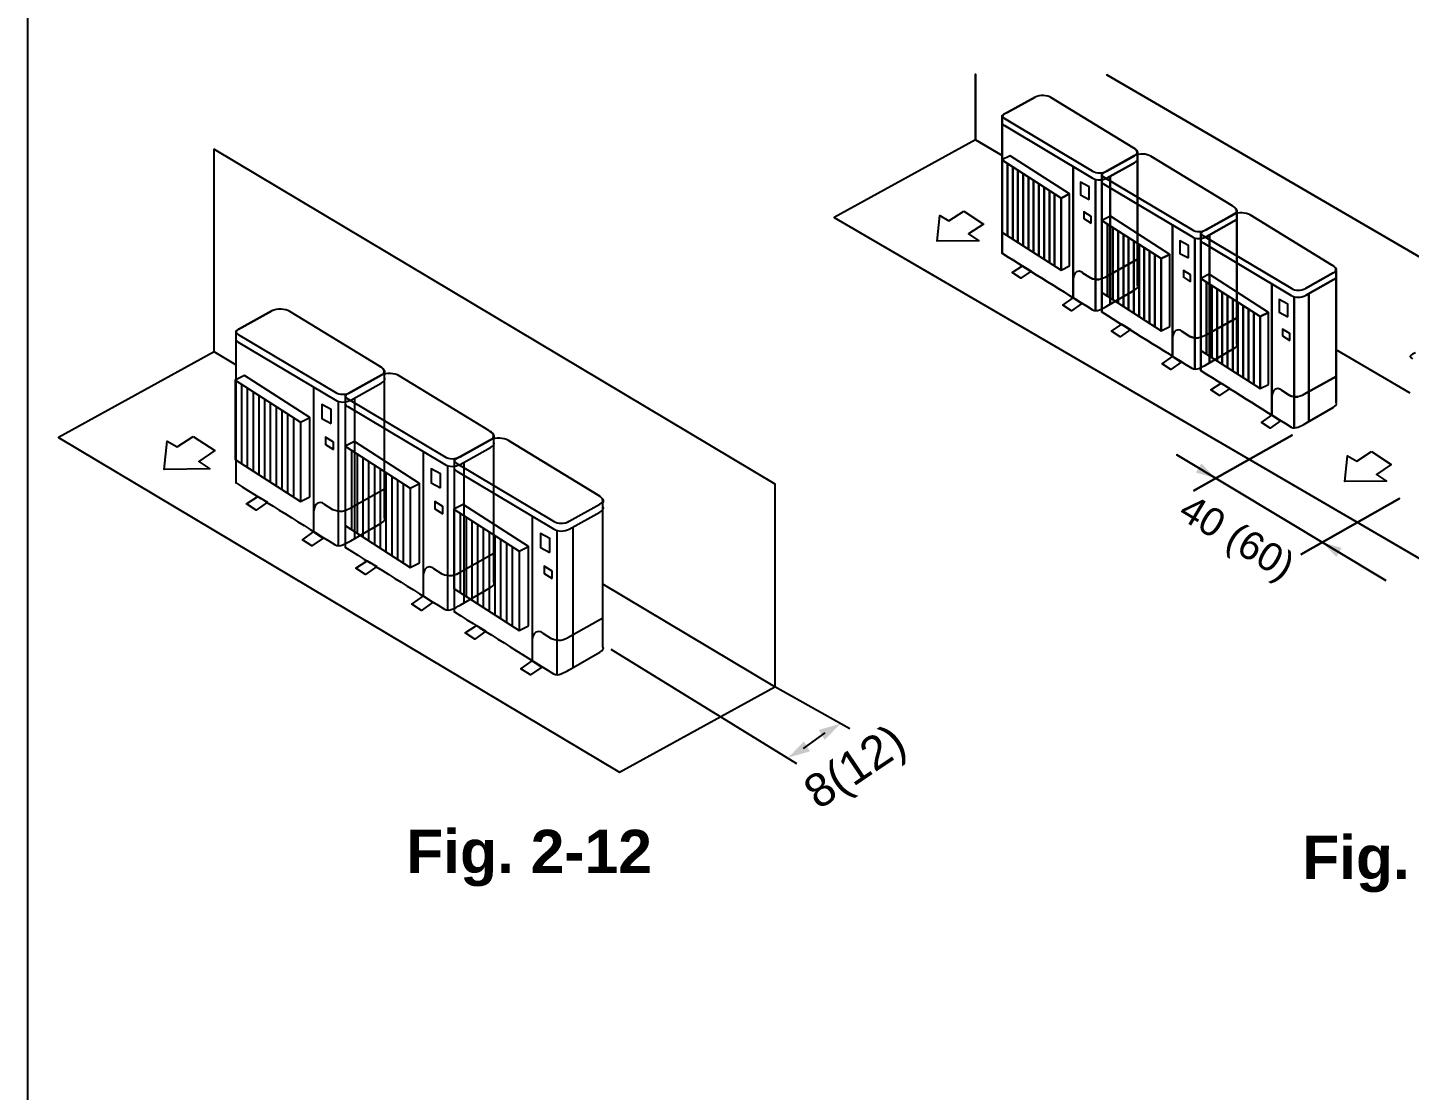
# Model space of a CAD drawing. Header units: inches. Extents: x -22 to 145, y -20 to 61.
# Drawn here: x 54.534 to 57.702, y 20.657 to 23.094 of the extents above; entities that cross this region are included whole.
import ezdxf

# ---------------------------------------------------------------- set-up
doc = ezdxf.new("R2010")
doc.units = ezdxf.units.IN
doc.header["$MEASUREMENT"] = 0
for name, color, linetype in [('GEC_BORDER', 2, 'Continuous'), ('M-DET-MEDIUM', 3, 'Continuous'), ('M-DET-THIN', 9, 'Continuous'), ('M-DET-TXT', 2, 'Continuous'), ('M-DET-WIDE', 255, 'Continuous')]:
    doc.layers.add(name, color=color, linetype=linetype)
doc.layers.add('PDF_Geometry', color=7, linetype='Continuous', true_color=0x231f20)
doc.layers.add('PDF_Solid Fills', color=7, linetype='Continuous', true_color=0xffffff)
doc.styles.add('PDF Arial', font='arial.ttf')
doc.styles.add('PDF Arial Bold', font='arialbd.ttf')

msp = doc.modelspace()

# ---------------------------------------------------------------- hatches: boundary and pattern name
at = {"layer": 'M-DET-THIN'}
h = msp.add_hatch(color=256, dxfattribs=at)
h.paths.add_polyline_path([(57.29596, 22.68522), (57.10923, 22.79922)], flags=0)
h.paths.add_polyline_path([(57.07164, 22.80059), (57.00917, 22.7657)], flags=0)
h.paths.add_polyline_path([(56.99745, 22.75843), (56.99638, 22.75843), (56.99638, 22.44179), (56.9971, 22.44179)], flags=0)
h.paths.add_polyline_path([(56.9971, 22.44179, 0.0021856), (57.20318, 22.313)], flags=0)
h.paths.add_polyline_path([(57.23606, 22.32109), (57.29948, 22.35807)], flags=0)
h = msp.add_hatch(color=256, dxfattribs=at)
h.paths.add_polyline_path([(57.29596, 22.68522), (57.10923, 22.79922)], flags=0)
h.paths.add_polyline_path([(57.07164, 22.80059), (57.00917, 22.7657)], flags=0)
h.paths.add_polyline_path([(56.99745, 22.75843), (56.99638, 22.75843), (56.99638, 22.44179), (56.9971, 22.44179)], flags=0)
h.paths.add_polyline_path([(56.9971, 22.44179, 0.0021856), (57.20318, 22.313)], flags=0)
h.paths.add_polyline_path([(57.23606, 22.32109), (57.29948, 22.35807)], flags=0)
at = {"layer": 'M-DET-WIDE'}
h = msp.add_hatch(color=256, dxfattribs=at)
h.paths.add_polyline_path([(57.06802, 22.81949), (56.88128, 22.93347)], flags=0)
h.paths.add_polyline_path([(56.84367, 22.93484), (56.78121, 22.89995)], flags=0)
h.paths.add_polyline_path([(56.7695, 22.89268), (56.76843, 22.89268), (56.76843, 22.57604), (56.76916, 22.57604)], flags=0)
h.paths.add_polyline_path([(56.76916, 22.57604, 0.0021856), (56.97524, 22.44725)], flags=0)
h.paths.add_polyline_path([(57.0081, 22.45534), (57.07152, 22.49232)], flags=0)
h = msp.add_hatch(color=256, dxfattribs=at)
h.paths.add_polyline_path([(57.06802, 22.81949), (56.88128, 22.93347)], flags=0)
h.paths.add_polyline_path([(56.84367, 22.93484), (56.78121, 22.89995)], flags=0)
h.paths.add_polyline_path([(56.7695, 22.89268), (56.76843, 22.89268), (56.76843, 22.57604), (56.76916, 22.57604)], flags=0)
h.paths.add_polyline_path([(56.76916, 22.57604, 0.0021856), (56.97524, 22.44725)], flags=0)
h.paths.add_polyline_path([(57.0081, 22.45534), (57.07152, 22.49232)], flags=0)
h = msp.add_hatch(color=256, dxfattribs=at)
h.paths.add_polyline_path([(55.34043, 22.31784), (55.135, 22.44325)], flags=0)
h.paths.add_polyline_path([(55.09365, 22.44473), (55.02494, 22.40637)], flags=0)
h.paths.add_polyline_path([(55.01207, 22.39836), (55.01087, 22.39836), (55.01087, 22.05008), (55.01168, 22.05008)], flags=0)
h.paths.add_polyline_path([(55.01168, 22.05008, 0.0022344), (55.23837, 21.90838)], flags=0)
h.paths.add_polyline_path([(55.27451, 21.91729), (55.34427, 21.95798)], flags=0)
h = msp.add_hatch(color=256, dxfattribs=at)
h.paths.add_polyline_path([(55.59118, 22.17018), (55.38575, 22.29557)], flags=0)
h.paths.add_polyline_path([(55.3444, 22.29705), (55.27569, 22.25868)], flags=0)
h.paths.add_polyline_path([(55.26282, 22.25069), (55.26162, 22.25069), (55.26162, 21.90238), (55.26243, 21.90238)], flags=0)
h.paths.add_polyline_path([(55.26243, 21.90238, 0.0022018), (55.48912, 21.76072)], flags=0)
h.paths.add_polyline_path([(55.52527, 21.76961), (55.59502, 21.81029)], flags=0)
h = msp.add_hatch(color=256, dxfattribs=at)
h.paths.add_polyline_path([(55.8415, 22.02205), (55.63607, 22.14745)], flags=0)
h.paths.add_polyline_path([(55.5947, 22.14895), (55.52601, 22.11058)], flags=0)
h.paths.add_polyline_path([(55.51312, 22.10257), (55.51194, 22.10257), (55.51194, 21.75429), (55.51275, 21.75429)], flags=0)
h.paths.add_polyline_path([(55.51275, 21.75429, 0.0022013), (55.73943, 21.61259)], flags=0)
h.paths.add_polyline_path([(55.77558, 21.62148), (55.84534, 21.66219)], flags=0)
at = {"layer": 'PDF_Solid Fills'}
h = msp.add_hatch(color=256, dxfattribs=at)
h.paths.add_polyline_path([(57.52353, 22.55059), (57.33678, 22.66457)], flags=0)
h.paths.add_polyline_path([(57.2992, 22.66593), (57.23673, 22.63104)], flags=0)
h.paths.add_polyline_path([(57.22502, 22.62378), (57.22393, 22.62378), (57.22393, 22.30714), (57.22467, 22.30714)], flags=0)
h.paths.add_polyline_path([(57.22467, 22.30714, 0.0021495), (57.43075, 22.17836)], flags=0)
h.paths.add_polyline_path([(57.46361, 22.18645), (57.52703, 22.22343)], flags=0)
h = msp.add_hatch(color=256, dxfattribs=at)
h.paths.add_polyline_path([(57.52353, 22.55059), (57.33678, 22.66457)], flags=0)
h.paths.add_polyline_path([(57.2992, 22.66593), (57.23673, 22.63104)], flags=0)
h.paths.add_polyline_path([(57.22502, 22.62378), (57.22393, 22.62378), (57.22393, 22.30714), (57.22467, 22.30714)], flags=0)
h.paths.add_polyline_path([(57.22467, 22.30714, 0.0021495), (57.43075, 22.17836)], flags=0)
h.paths.add_polyline_path([(57.46361, 22.18645), (57.52703, 22.22343)], flags=0)

# ---------------------------------------------------------------- linework, layer by layer
at = {"layer": 'GEC_BORDER', "color": 3}
msp.add_lwpolyline([(64.03358, 27.34848), (54.53358, 27.34848), (54.53358, 17.67848), (64.03358, 17.67848)], close=True, dxfattribs=at)
at = {"layer": 'M-DET-MEDIUM', "color": 3}
for p, q in [((56.70698, 22.8367), (56.38291, 22.65846)), ((56.76843, 22.8009), (56.70698, 22.8367)), ((56.38291, 22.65846), (58.50461, 21.42261))]:
    msp.add_line(p, q, dxfattribs=at)
at = {"layer": 'M-DET-MEDIUM'}
for points in [[(56.76843, 22.8009), (56.70698, 22.8367), (56.70698, 22.9876), (56.70698, 22.8367)], [(58.46888, 21.81044), (58.82868, 21.60086), (58.82868, 22.29936), (58.50674, 22.11289), (57.00781, 22.98597), (58.50674, 22.11289), (58.82868, 22.29936), (58.82868, 21.60086)], [(56.9226, 22.5477), (56.9226, 22.71291), (56.78656, 22.80035), (56.76714, 22.79064), (56.76714, 22.62545), (56.90317, 22.538)], [(56.90317, 22.538), (56.90317, 22.7032), (56.76714, 22.79064), (56.90317, 22.7032)], [(56.78028, 22.61779), (56.78028, 22.7825)], [(56.79228, 22.61006), (56.79228, 22.77475)], [(56.8043, 22.60229), (56.8043, 22.76702)], [(56.81631, 22.59456), (56.81631, 22.75927)], [(56.82832, 22.58681), (56.82832, 22.7515)], [(56.84032, 22.57906), (56.84032, 22.74377)], [(56.85234, 22.57131), (56.85234, 22.73603)], [(56.86435, 22.56357), (56.86435, 22.72828)], [(56.87635, 22.55582), (56.87635, 22.72053)], [(56.88836, 22.54807), (56.88836, 22.71277)], [(56.9226, 22.71291), (56.90317, 22.7032)], [(57.15235, 22.40892), (57.15235, 22.57413), (57.01631, 22.66157), (56.99689, 22.65186), (56.99689, 22.48667), (57.13292, 22.39921)], [(57.15235, 22.40892), (57.15235, 22.57413), (57.01631, 22.66157), (56.99689, 22.65186), (56.99689, 22.48667), (57.13292, 22.39921)], [(57.13292, 22.39921), (57.13292, 22.56442), (56.99689, 22.65186), (57.13292, 22.56442)], [(57.01003, 22.47902), (57.01003, 22.64372)], [(57.02203, 22.47127), (57.02203, 22.63597)], [(57.03405, 22.46352), (57.03405, 22.62824)], [(57.04606, 22.45578), (57.04606, 22.62049)], [(57.05807, 22.44803), (57.05807, 22.61272)], [(57.07007, 22.44028), (57.07007, 22.60497)], [(57.08209, 22.43253), (57.08209, 22.59725)], [(57.0941, 22.42479), (57.0941, 22.5895)], [(57.1061, 22.41704), (57.1061, 22.58174)], [(57.11811, 22.40929), (57.11811, 22.57399)], [(57.15235, 22.57413), (57.13292, 22.56442)], [(57.3791, 22.27606), (57.3791, 22.44127), (57.24307, 22.52871), (57.22364, 22.51899), (57.22364, 22.35379), (57.35967, 22.26635)], [(57.3791, 22.27606), (57.3791, 22.44127), (57.24307, 22.52871), (57.22364, 22.51899), (57.22364, 22.35379), (57.35967, 22.26635)], [(57.35967, 22.26635), (57.35967, 22.43156), (57.22364, 22.51899), (57.35967, 22.43156)], [(57.23678, 22.34616), (57.23678, 22.51085)], [(57.24878, 22.33841), (57.24878, 22.5031)], [(57.2608, 22.33066), (57.2608, 22.49536)], [(57.27282, 22.32291), (57.27282, 22.48761)], [(57.28484, 22.31516), (57.28484, 22.47986)], [(57.29684, 22.30742), (57.29684, 22.47211)], [(57.30885, 22.29966), (57.30885, 22.46438)], [(57.32086, 22.29192), (57.32086, 22.45663)], [(57.33286, 22.28418), (57.33286, 22.44888)], [(57.34488, 22.27643), (57.34488, 22.44111)], [(57.3791, 22.44127), (57.35967, 22.43156)]]:
    msp.add_lwpolyline(points, close=True, dxfattribs=at)
at = {"layer": 'M-DET-MEDIUM', "color": 3}
for points in [[(55.01087, 22.32085), (54.96112, 22.35055), (54.96112, 22.81577), (56.24701, 22.04807), (56.24701, 21.58284), (55.85283, 21.81818)], [(56.76843, 22.8009), (56.70698, 22.8367), (56.38291, 22.65846), (58.50461, 21.42261), (58.82868, 21.60086), (58.46888, 21.81044)], [(55.01087, 22.32086), (54.96112, 22.35057), (54.60465, 22.1545), (55.89051, 21.38677), (56.24701, 21.58286), (55.85283, 21.81819)], [(57.70348, 22.25626), (57.53384, 22.35507)], [(55.00954, 22.28565), (55.15916, 22.18947), (55.15916, 22.00775)], [(55.02398, 22.2767), (55.02398, 22.09552)], [(55.03719, 22.26818), (55.03719, 22.08701)], [(55.0504, 22.25966), (55.0504, 22.07848)], [(55.06362, 22.25113), (55.06362, 22.06995)], [(55.07683, 22.24261), (55.07683, 22.06144)], [(55.09004, 22.23408), (55.09004, 22.05291)], [(55.10325, 22.22558), (55.10325, 22.04438)], [(55.11647, 22.21705), (55.11647, 22.03587)], [(55.12968, 22.20852), (55.12968, 22.02736)], [(55.14288, 22.2), (55.14288, 22.01883)], [(55.15916, 22.18947), (55.18054, 22.20015)], [(55.26147, 22.13415), (55.41109, 22.03795), (55.41109, 21.85625)], [(55.27591, 22.12519), (55.27591, 21.94401)], [(55.28912, 22.11666), (55.28912, 21.9355)], [(55.30233, 22.10815), (55.30233, 21.92697)], [(55.31555, 22.09962), (55.31555, 21.91845)], [(55.32876, 22.09109), (55.32876, 21.90993)], [(55.34197, 22.08257), (55.34197, 21.90141)], [(55.35518, 22.07407), (55.35518, 21.89287)], [(55.3684, 22.06554), (55.3684, 21.88436)], [(55.38161, 22.05701), (55.38161, 21.87586)], [(55.39482, 22.04848), (55.39482, 21.86732)], [(55.41109, 22.03795), (55.43247, 22.04863)], [(55.51118, 21.98961), (55.6608, 21.89341), (55.6608, 21.7117)], [(55.52562, 21.98065), (55.52562, 21.79947)], [(55.53883, 21.97212), (55.53883, 21.79095)], [(55.55204, 21.96361), (55.55204, 21.78243)], [(55.56526, 21.95508), (55.56526, 21.7739)], [(55.57848, 21.94655), (55.57848, 21.76538)], [(55.59168, 21.93802), (55.59168, 21.75687)], [(55.60488, 21.92952), (55.60488, 21.74833)], [(55.61811, 21.921), (55.61811, 21.73982)], [(55.63132, 21.91247), (55.63132, 21.73132)], [(55.64452, 21.90394), (55.64452, 21.72277)], [(55.6608, 21.89341), (55.68218, 21.90409)]]:
    msp.add_lwpolyline(points, dxfattribs=at)
for points in [[(55.18054, 22.01841), (55.18054, 22.20015), (55.0309, 22.29633), (55.00954, 22.28566), (55.00954, 22.10394), (55.15916, 22.00773)], [(55.43247, 21.86691), (55.43247, 22.04863), (55.28283, 22.14483), (55.26145, 22.13415), (55.26145, 21.95243), (55.41109, 21.85623)], [(55.68218, 21.72237), (55.68218, 21.90409), (55.53254, 22.00029), (55.51118, 21.98961), (55.51118, 21.80788), (55.6608, 21.71169)]]:
    msp.add_lwpolyline(points, close=True, dxfattribs=at)
at = {"layer": 'M-DET-THIN'}
for points in [[(56.97524, 22.74911), (56.7737, 22.86954)], [(57.07152, 22.78435), (57.0081, 22.74895)], [(56.93074, 22.47595), (56.93074, 22.77629)], [(56.9971, 22.44179), (56.99638, 22.44179), (56.99638, 22.75843), (56.99745, 22.75843), (56.99638, 22.75843), (56.99638, 22.44179)], [(57.01582, 22.46125), (57.01582, 22.75292)], [(56.96749, 22.70016), (56.96749, 22.72904), (56.94781, 22.73953), (56.94781, 22.71064)], [(56.98198, 22.44563), (56.98198, 22.74597)], [(57.20318, 22.61486), (57.00166, 22.73529)], [(56.67989, 22.67302), (56.72503, 22.6435), (56.69117, 22.62093), (56.71461, 22.60531), (56.61913, 22.60443), (56.6252, 22.66346), (56.64603, 22.65131)], [(56.67989, 22.67302), (56.72503, 22.6435), (56.69117, 22.62093), (56.71461, 22.60531), (56.61913, 22.60443), (56.6252, 22.66346), (56.64603, 22.65131)], [(56.97214, 22.64568), (56.97214, 22.66131), (56.95564, 22.67172), (56.95564, 22.6561)], [(57.15868, 22.34168), (57.15868, 22.64203)], [(57.22467, 22.30714), (57.22393, 22.30714), (57.22393, 22.62378), (57.22502, 22.62378), (57.22393, 22.62378), (57.22393, 22.30714)], [(57.29948, 22.6501), (57.23606, 22.6147)], [(57.19543, 22.56591), (57.19543, 22.59479), (57.17575, 22.60528), (57.17575, 22.57639)], [(57.19543, 22.56591), (57.19543, 22.59479), (57.17575, 22.60528), (57.17575, 22.57639)], [(57.20992, 22.31138), (57.20992, 22.61172)], [(57.43075, 22.48021), (57.22921, 22.60064)], [(57.24378, 22.327), (57.24378, 22.61867)], [(57.00541, 22.52217), (57.07832, 22.56296)], [(56.95332, 22.53135), (56.97068, 22.52024)], [(57.2001, 22.51143), (57.2001, 22.52706), (57.1836, 22.53747), (57.1836, 22.52185)], [(57.2001, 22.51143), (57.2001, 22.52706), (57.1836, 22.53747), (57.1836, 22.52185)], [(56.93075, 22.47525), (56.93075, 22.51764)], [(57.38624, 22.20704), (57.38624, 22.50739)], [(57.52703, 22.51546), (57.46361, 22.48004)], [(57.42299, 22.43127), (57.42299, 22.46016), (57.40331, 22.47063), (57.40331, 22.44174)], [(57.42299, 22.43127), (57.42299, 22.46016), (57.40331, 22.47063), (57.40331, 22.44174)], [(57.43748, 22.17672), (57.43748, 22.47707)], [(57.47134, 22.19235), (57.47134, 22.48402)], [(57.23336, 22.38792), (57.30628, 22.42871)], [(57.42766, 22.37678), (57.42766, 22.39241), (57.41116, 22.40282), (57.41116, 22.3872)], [(57.42766, 22.37678), (57.42766, 22.39241), (57.41116, 22.40282), (57.41116, 22.3872)], [(57.15871, 22.341), (57.15871, 22.38339)], [(57.18128, 22.39709), (57.19864, 22.38599)], [(57.46092, 22.25328), (57.53384, 22.29407)], [(57.38627, 22.20636), (57.38627, 22.24874)], [(57.40884, 22.26245), (57.4262, 22.25135)], [(57.61493, 22.12184), (57.66007, 22.09232), (57.62621, 22.06975), (57.64966, 22.05413), (57.55417, 22.05325), (57.56024, 22.11228), (57.58107, 22.10013)]]:
    msp.add_lwpolyline(points, close=True, dxfattribs=at)
for points in [[(56.97068, 22.52024, 0.1446602), (56.99066, 22.51677, -0.1446602)], [(57.19864, 22.38599, 0.1452607), (57.2186, 22.38252, -0.1452607)], [(57.4262, 22.25135, 0.1452607), (57.44616, 22.24788, -0.1452607)]]:
    msp.add_lwpolyline(points, format="xyb", close=True, dxfattribs=at)
at = {"layer": 'M-DET-THIN', "color": 9}
for points in [[(55.01669, 22.37291), (55.23838, 22.24045)], [(55.27452, 22.24025), (55.34429, 22.27919)], [(55.18943, 22.27034), (55.18943, 21.93995)], [(55.28302, 22.24463), (55.28302, 21.9238)], [(55.24579, 22.237), (55.24579, 21.90661)], [(55.26744, 22.22523), (55.48913, 22.09277)], [(55.44018, 22.12265), (55.44018, 21.79227)], [(55.52529, 22.09258), (55.59504, 22.13152)], [(55.49654, 22.08932), (55.49654, 21.75894)], [(55.53377, 22.09695), (55.53377, 21.77612)], [(55.51775, 22.07712), (55.73943, 21.94466)], [(55.35177, 22.03568), (55.27157, 21.99079)], [(55.69048, 21.97455), (55.69048, 21.64416)], [(55.77558, 21.94445), (55.84534, 21.98341)], [(55.74684, 21.9412), (55.74684, 21.61082)], [(55.78408, 21.94884), (55.78408, 21.62801)], [(55.60252, 21.88801), (55.52232, 21.84312)], [(55.85283, 21.7399), (55.77262, 21.69501)]]:
    msp.add_lwpolyline(points, dxfattribs=at)
for points in [[(55.22986, 22.18659), (55.22986, 22.21837), (55.2082, 22.22988), (55.2082, 22.19811)], [(54.91348, 22.15673), (54.96313, 22.12426), (54.9259, 22.09944), (54.95168, 22.08225), (54.84665, 22.08129), (54.85332, 22.14622), (54.87623, 22.13286)], [(55.23497, 22.12666), (55.23497, 22.14386), (55.21682, 22.15532), (55.21682, 22.13812)], [(55.48061, 22.03891), (55.48061, 22.07069), (55.45895, 22.08222), (55.45895, 22.05044)], [(55.48573, 21.97898), (55.48573, 21.99618), (55.46758, 22.00763), (55.46758, 21.99044)], [(55.7309, 21.8908), (55.7309, 21.92258), (55.70926, 21.93409), (55.70926, 21.90232)], [(55.73602, 21.83087), (55.73602, 21.84807), (55.71787, 21.85952), (55.71787, 21.84233)]]:
    msp.add_lwpolyline(points, close=True, dxfattribs=at)
for points in [[(55.25533, 21.98487, -0.1451877), (55.23337, 21.98869), (55.21427, 22.0009)], [(55.50608, 21.83719, -0.1451877), (55.48412, 21.84101), (55.46502, 21.85322)], [(55.75638, 21.68908, -0.1457198), (55.73443, 21.6929), (55.71533, 21.70511)]]:
    msp.add_lwpolyline(points, format="xyb", dxfattribs=at)
at = {"layer": 'M-DET-THIN'}
for points in [[(56.76916, 22.87359), (56.76975, 22.87238), (56.7712, 22.87106), (56.7737, 22.86954)], [(56.76916, 22.87359), (56.76975, 22.87238), (56.7712, 22.87106), (56.7737, 22.86954)], [(57.07152, 22.78435), (57.07791, 22.78752), (57.08064, 22.79153), (57.07832, 22.79554)], [(56.97524, 22.74911), (56.98524, 22.74309), (56.99743, 22.74366), (57.0081, 22.74895)], [(56.9971, 22.73934), (56.9977, 22.73811), (56.99914, 22.73681), (57.00166, 22.73529)], [(57.29948, 22.6501), (57.30586, 22.65325), (57.30859, 22.65728), (57.30628, 22.66128)], [(57.20318, 22.61486), (57.21318, 22.60884), (57.22538, 22.60941), (57.23606, 22.6147)], [(57.22467, 22.60468), (57.22527, 22.60347), (57.22671, 22.60216), (57.22921, 22.60064)], [(56.93857, 22.53413), (56.93193, 22.53081), (56.93075, 22.51764), (56.93075, 22.51764)], [(56.93857, 22.53413), (56.93193, 22.53081), (56.93075, 22.51764), (56.93075, 22.51764)], [(56.95332, 22.53135), (56.95332, 22.53135), (56.94725, 22.53847), (56.93857, 22.53413)], [(57.52703, 22.51546), (57.53342, 22.51861), (57.53614, 22.52264), (57.53384, 22.52664)], [(57.52703, 22.51546), (57.53342, 22.51861), (57.53614, 22.52264), (57.53384, 22.52664)], [(57.00541, 22.52217), (57.00541, 22.52217), (56.9976, 22.51764), (56.99066, 22.51677)], [(57.43075, 22.48021), (57.44075, 22.47418), (57.45295, 22.47475), (57.46361, 22.48004)], [(57.43075, 22.48021), (57.44075, 22.47418), (57.45295, 22.47475), (57.46361, 22.48004)], [(57.16652, 22.39988), (57.15989, 22.39656), (57.15871, 22.38339), (57.15871, 22.38339)], [(57.16652, 22.39988), (57.15989, 22.39656), (57.15871, 22.38339), (57.15871, 22.38339)], [(57.18128, 22.39709), (57.18128, 22.39709), (57.1752, 22.40422), (57.16652, 22.39988)], [(57.18128, 22.39709), (57.18128, 22.39709), (57.1752, 22.40422), (57.16652, 22.39988)], [(57.23336, 22.38792), (57.23336, 22.38792), (57.22555, 22.38339), (57.2186, 22.38252)], [(57.39407, 22.26524), (57.38745, 22.26192), (57.38627, 22.24874), (57.38627, 22.24874)], [(57.39407, 22.26524), (57.38745, 22.26192), (57.38627, 22.24874), (57.38627, 22.24874)], [(57.40884, 22.26245), (57.40884, 22.26245), (57.40275, 22.26957), (57.39407, 22.26524)], [(57.40884, 22.26245), (57.40884, 22.26245), (57.40275, 22.26957), (57.39407, 22.26524)], [(57.46092, 22.25328), (57.46092, 22.25328), (57.4531, 22.24874), (57.44616, 22.24788)], [(57.46092, 22.25328), (57.46092, 22.25328), (57.4531, 22.24874), (57.44616, 22.24788)]]:
    msp.add_open_spline(points, degree=3, dxfattribs=at)
at = {"layer": 'M-DET-THIN', "color": 9}
for points in [[(55.01169, 22.37736), (55.01234, 22.37602), (55.01394, 22.37458), (55.01669, 22.37291)], [(55.34429, 22.27919), (55.35132, 22.28268), (55.35433, 22.28709), (55.35177, 22.29151)], [(55.23838, 22.24045), (55.24938, 22.23382), (55.2628, 22.23444), (55.27452, 22.24025)], [(55.26244, 22.22968), (55.26309, 22.22834), (55.26469, 22.2269), (55.26744, 22.22523)], [(55.59504, 22.13152), (55.60207, 22.135), (55.60508, 22.13941), (55.60252, 22.14383)], [(55.48913, 22.09277), (55.50013, 22.08615), (55.51355, 22.08676), (55.52529, 22.09258)], [(55.51275, 22.08157), (55.5134, 22.08023), (55.515, 22.0788), (55.51775, 22.07712)], [(55.19804, 22.00397), (55.19075, 22.00032), (55.18945, 21.98582), (55.18945, 21.98582)], [(55.21427, 22.0009), (55.21427, 22.0009), (55.20758, 22.00873), (55.19804, 22.00397)], [(55.27157, 21.99079), (55.27157, 21.99079), (55.26297, 21.98582), (55.25533, 21.98487)], [(55.84534, 21.98341), (55.85237, 21.98688), (55.85538, 21.9913), (55.85283, 21.99572)], [(55.73943, 21.94466), (55.75044, 21.93802), (55.76384, 21.93865), (55.77558, 21.94445)], [(55.44879, 21.85629), (55.4415, 21.85263), (55.4402, 21.83813), (55.4402, 21.83813)], [(55.46502, 21.85322), (55.46502, 21.85322), (55.45833, 21.86105), (55.44879, 21.85629)], [(55.52232, 21.84312), (55.52232, 21.84312), (55.51372, 21.83813), (55.50608, 21.83719)], [(55.69909, 21.70818), (55.6918, 21.70452), (55.6905, 21.69004), (55.6905, 21.69004)], [(55.71533, 21.70511), (55.71533, 21.70511), (55.70863, 21.71295), (55.69909, 21.70818)], [(55.77262, 21.69501), (55.77262, 21.69501), (55.76402, 21.69004), (55.75638, 21.68908)]]:
    msp.add_open_spline(points, degree=3, dxfattribs=at)
at = {"layer": 'M-DET-TXT'}
for points in [[(57.20659, 22.03199), (57.43296, 22.15988)], [(57.64813, 21.82654), (57.16896, 22.11474)], [(57.45311, 21.88616), (57.67949, 22.01404)]]:
    msp.add_lwpolyline(points, close=True, dxfattribs=at)
for points in [[(55.87094, 21.66873), (56.29665, 21.40651)], [(56.41888, 21.48641), (56.24701, 21.58286)], [(56.31254, 21.44143), (56.36219, 21.47676)]]:
    msp.add_lwpolyline(points, dxfattribs=at)
for points in [[(57.21236, 22.07395), (57.25732, 22.06104), (57.22485, 22.0947)], [(57.21236, 22.07395), (57.25732, 22.06104), (57.22485, 22.0947)], [(57.54678, 21.9012), (57.50182, 21.9141), (57.5343, 21.88045)], [(57.54678, 21.9012), (57.50182, 21.9141), (57.5343, 21.88045)], [(56.36123, 21.46084), (56.39695, 21.49784), (56.34751, 21.48366)], [(56.31348, 21.45734), (56.27777, 21.42033), (56.3272, 21.43452)]]:
    msp.add_solid(points, dxfattribs=at)
at = {"layer": 'M-DET-WIDE'}
for points in [[(56.78121, 22.89995), (56.84367, 22.93484)], [(56.78121, 22.89995), (56.84367, 22.93484)], [(56.78121, 22.89995), (56.84367, 22.93484)], [(56.88128, 22.93347), (57.06802, 22.81949)], [(56.88128, 22.93347), (57.06802, 22.81947), (56.88128, 22.93347), (57.06802, 22.81949)], [(56.76916, 22.57604), (56.76843, 22.57604), (56.76843, 22.89268), (56.7695, 22.89268), (56.76843, 22.89268), (56.76843, 22.57604)], [(56.76916, 22.87359), (56.76843, 22.87359), (56.76843, 22.89268), (56.7695, 22.89268), (56.76843, 22.89268), (56.76843, 22.87359)], [(56.97524, 22.76525), (56.7737, 22.88568)], [(57.07152, 22.80049), (57.0081, 22.76507)], [(57.00917, 22.7657), (57.07164, 22.80059)], [(57.00917, 22.7657), (57.07164, 22.80059)], [(57.00917, 22.7657), (57.07164, 22.80059)], [(57.07832, 22.80452), (57.07832, 22.50352)], [(57.07832, 22.80452), (57.07832, 22.79554)], [(57.10923, 22.79922), (57.29596, 22.68522)], [(57.20318, 22.631), (57.00166, 22.75142)], [(57.23673, 22.63104), (57.2992, 22.66593)], [(57.30628, 22.67027), (57.30628, 22.36927)], [(57.30628, 22.67027), (57.30628, 22.66128)], [(57.33678, 22.66457), (57.52353, 22.55059)], [(57.43075, 22.49636), (57.22921, 22.61678)], [(56.83441, 22.53591), (56.81096, 22.51942), (56.791, 22.53243), (56.81443, 22.54806)], [(56.83441, 22.53591), (56.81096, 22.51942), (56.791, 22.53243), (56.81443, 22.54806)], [(57.52703, 22.53159), (57.46361, 22.49617)], [(57.53384, 22.53561), (57.53384, 22.23461)], [(57.53384, 22.53561), (57.53384, 22.52664)], [(56.95073, 22.46125), (56.92728, 22.44477), (56.90732, 22.45778), (56.93075, 22.47428)], [(56.95073, 22.46125), (56.92728, 22.44477), (56.90732, 22.45778), (56.93075, 22.47428)], [(57.07152, 22.49232), (57.0081, 22.45534)], [(57.06235, 22.40166), (57.03892, 22.38517), (57.01895, 22.39818), (57.04239, 22.41381)], [(57.06235, 22.40166), (57.03892, 22.38517), (57.01895, 22.39818), (57.04239, 22.41381)], [(57.17867, 22.327), (57.15524, 22.31052), (57.13527, 22.32353), (57.15871, 22.34003)], [(57.17867, 22.327), (57.15524, 22.31052), (57.13527, 22.32353), (57.15871, 22.34003)], [(57.29948, 22.35807), (57.23606, 22.32109)], [(57.28991, 22.267), (57.26648, 22.25052), (57.2465, 22.26353), (57.26995, 22.27916)], [(57.28991, 22.267), (57.26648, 22.25052), (57.2465, 22.26353), (57.26995, 22.27916)], [(57.52703, 22.22343), (57.46361, 22.18645)], [(57.40623, 22.19235), (57.3828, 22.17586), (57.36282, 22.18888), (57.38627, 22.20538)], [(57.40623, 22.19235), (57.3828, 22.17586), (57.36282, 22.18888), (57.38627, 22.20538)], [(55.52601, 22.11058), (55.5947, 22.14895)], [(55.63607, 22.14745), (55.8415, 22.02205)], [(55.08345, 22.00591), (55.05766, 21.98776), (55.0357, 22.00209), (55.06148, 22.01929)], [(55.21141, 21.9238), (55.18562, 21.90565), (55.16368, 21.91998), (55.18944, 21.93812)], [(55.3342, 21.85825), (55.30841, 21.84009), (55.28647, 21.85443), (55.31223, 21.87161)], [(55.46216, 21.77612), (55.43637, 21.75797), (55.41441, 21.7723), (55.44019, 21.79045)], [(55.58451, 21.71012), (55.55872, 21.69197), (55.53677, 21.7063), (55.56254, 21.7235)], [(55.71247, 21.628), (55.68668, 21.60984), (55.66472, 21.62418), (55.6905, 21.64233)]]:
    msp.add_lwpolyline(points, close=True, dxfattribs=at)
for points in [[(56.76916, 22.57604, 0.0021856), (56.97524, 22.44725, -0.0021856)], [(56.9971, 22.44179, 0.0021856), (57.20318, 22.313, -0.0021856)], [(57.22467, 22.30714, 0.0021495), (57.43075, 22.17836, -0.0021495)]]:
    msp.add_lwpolyline(points, format="xyb", close=True, dxfattribs=at)
for points in [[(55.09365, 22.44473), (55.02494, 22.40637)], [(55.02495, 22.40637), (55.09366, 22.44473), (55.02495, 22.40636)], [(55.34043, 22.31784), (55.135, 22.44325)], [(55.34044, 22.31784), (55.13501, 22.44325)], [(55.34043, 22.31784), (55.13501, 22.44323)], [(55.01208, 22.39836), (55.01088, 22.39836), (55.01088, 22.37736), (55.01169, 22.37736)], [(55.01669, 22.39065), (55.23837, 22.25819)], [(55.27454, 22.258), (55.34429, 22.29695)], [(55.3444, 22.29705), (55.27569, 22.25868)], [(55.2757, 22.25868), (55.34441, 22.29705), (55.27572, 22.25868)], [(55.35176, 21.97027), (55.35176, 22.30137)], [(55.35177, 22.29151), (55.35177, 22.30137)], [(55.59118, 22.17018), (55.38575, 22.29557)], [(55.59119, 22.17018), (55.38576, 22.29557)], [(55.59119, 22.17016), (55.38577, 22.29557)], [(55.26283, 22.25069), (55.26163, 22.25069), (55.26163, 22.22968), (55.26244, 22.22968)], [(55.26744, 22.24297), (55.48913, 22.11052)], [(55.52529, 22.11032), (55.59505, 22.14927)], [(55.5947, 22.14895), (55.52601, 22.11058)], [(55.60251, 21.82261), (55.60251, 22.1537)], [(55.60252, 22.14383), (55.60252, 22.1537)], [(55.8415, 22.02205), (55.63607, 22.14745)], [(55.51312, 22.10257), (55.51194, 22.10257), (55.51194, 22.08157), (55.51275, 22.08157)], [(55.51775, 22.09487), (55.73943, 21.96241)], [(55.77558, 21.9622), (55.84534, 22.00116)], [(55.85283, 21.67448), (55.85283, 22.00559)], [(55.85283, 21.99572), (55.85283, 22.00559)], [(55.27451, 21.91729), (55.34427, 21.95798)], [(55.52527, 21.76961), (55.59502, 21.81029)], [(55.77558, 21.62148), (55.84534, 21.66219)]]:
    msp.add_lwpolyline(points, dxfattribs=at)
for points in [[(55.01207, 22.39836), (55.01087, 22.39836), (55.01087, 22.05008), (55.01168, 22.05008, 0.0022344), (55.23837, 21.90838)], [(55.26282, 22.25069), (55.26162, 22.25069), (55.26162, 21.90238), (55.26243, 21.90238, 0.0022018), (55.48912, 21.76072)], [(55.51312, 22.10257), (55.51194, 22.10257), (55.51194, 21.75429), (55.51275, 21.75429, 0.0022013), (55.73943, 21.61259)]]:
    msp.add_lwpolyline(points, format="xyb", dxfattribs=at)
for points in [[(56.88128, 22.93347), (56.87127, 22.9395), (56.85436, 22.94011), (56.84367, 22.93484)], [(56.88128, 22.93347), (56.87127, 22.9395), (56.85436, 22.94011), (56.84367, 22.93484)], [(56.88128, 22.93347), (56.87127, 22.9395), (56.85436, 22.94011), (56.84367, 22.93484)], [(56.88128, 22.93347), (56.87127, 22.9395), (56.85436, 22.94011), (56.84367, 22.93484)], [(56.88128, 22.93347), (56.87127, 22.9395), (56.85436, 22.94011), (56.84367, 22.93484)], [(56.88128, 22.93347), (56.87127, 22.9395), (56.85436, 22.94011), (56.84367, 22.93484)], [(56.88128, 22.93347), (56.87127, 22.9395), (56.85436, 22.94011), (56.84367, 22.93484)], [(56.88128, 22.93347), (56.87127, 22.9395), (56.85436, 22.94011), (56.84367, 22.93484)], [(56.78121, 22.89995), (56.77055, 22.89467), (56.7637, 22.8917), (56.7737, 22.88568)], [(56.78121, 22.89995), (56.77055, 22.89467), (56.7637, 22.8917), (56.7737, 22.88568)], [(56.78121, 22.89995), (56.77555, 22.89714), (56.77105, 22.89499), (56.7695, 22.89268)], [(56.78121, 22.89995), (56.77555, 22.89714), (56.77105, 22.89499), (56.7695, 22.89268)], [(56.78121, 22.89995), (56.77555, 22.89714), (56.77105, 22.89499), (56.7695, 22.89268)], [(56.78121, 22.89995), (56.77555, 22.89714), (56.77105, 22.89499), (56.7695, 22.89268)], [(56.78121, 22.89995), (56.77555, 22.89714), (56.77105, 22.89499), (56.7695, 22.89268)], [(56.78121, 22.89995), (56.77555, 22.89714), (56.77105, 22.89499), (56.7695, 22.89268)], [(57.07832, 22.80452), (57.0816, 22.80925), (57.0757, 22.81485), (57.06802, 22.81949)], [(57.07832, 22.80452), (57.0816, 22.80925), (57.0757, 22.81485), (57.06802, 22.81949)], [(57.07832, 22.80452), (57.0816, 22.80925), (57.0757, 22.81485), (57.06802, 22.81949)], [(57.07832, 22.80452), (57.0816, 22.80925), (57.0757, 22.81485), (57.06802, 22.81949)], [(57.07832, 22.80452), (57.0816, 22.80925), (57.0757, 22.81485), (57.06802, 22.81949)], [(57.07832, 22.80452), (57.0816, 22.80925), (57.0757, 22.81485), (57.06802, 22.81949)], [(57.07152, 22.80049), (57.0822, 22.80577), (57.07802, 22.81345), (57.06802, 22.81947)], [(57.07152, 22.80049), (57.0822, 22.80577), (57.07802, 22.81345), (57.06802, 22.81947)], [(57.10923, 22.79922), (57.09923, 22.80525), (57.08231, 22.80586), (57.07164, 22.80059)], [(57.10923, 22.79922), (57.09923, 22.80525), (57.08231, 22.80586), (57.07164, 22.80059)], [(57.10923, 22.79922), (57.09923, 22.80525), (57.08231, 22.80586), (57.07164, 22.80059)], [(57.10923, 22.79922), (57.09923, 22.80525), (57.08231, 22.80586), (57.07164, 22.80059)], [(57.10923, 22.79922), (57.09923, 22.80525), (57.08231, 22.80586), (57.07164, 22.80059)], [(57.10923, 22.79922), (57.09923, 22.80525), (57.08231, 22.80586), (57.07164, 22.80059)], [(57.10923, 22.79922), (57.09923, 22.80525), (57.08231, 22.80586), (57.07164, 22.80059)], [(57.10923, 22.79922), (57.09923, 22.80525), (57.08231, 22.80586), (57.07164, 22.80059)], [(56.97524, 22.76525), (56.98524, 22.75922), (56.99743, 22.75979), (57.0081, 22.76507)], [(56.97524, 22.76525), (56.98524, 22.75922), (56.99743, 22.75979), (57.0081, 22.76507)], [(57.00917, 22.7657), (56.9985, 22.76041), (56.99166, 22.75745), (57.00166, 22.75142)], [(57.00917, 22.7657), (57.0035, 22.76288), (56.999, 22.76074), (56.99745, 22.75843)], [(57.29948, 22.66622), (57.31014, 22.67152), (57.30598, 22.6792), (57.29596, 22.68522)], [(57.30628, 22.67027), (57.30956, 22.675), (57.30366, 22.6806), (57.29596, 22.68522)], [(57.33678, 22.66457), (57.32678, 22.67061), (57.30986, 22.67122), (57.2992, 22.66593)], [(57.20318, 22.631), (57.21318, 22.62497), (57.22538, 22.62554), (57.23606, 22.63082)], [(57.23673, 22.63104), (57.22606, 22.62577), (57.21921, 22.62281), (57.22921, 22.61678)], [(57.23673, 22.63104), (57.23106, 22.62824), (57.22656, 22.62609), (57.22502, 22.62378)], [(57.52703, 22.53159), (57.53771, 22.53688), (57.53353, 22.54456), (57.52353, 22.55059)], [(57.53384, 22.53561), (57.53711, 22.54035), (57.5312, 22.54595), (57.52353, 22.55059)], [(57.07152, 22.49232), (57.07791, 22.49549), (57.08064, 22.4995), (57.07832, 22.50352)], [(57.07152, 22.49232), (57.07791, 22.49549), (57.08064, 22.4995), (57.07832, 22.50352)], [(57.07152, 22.49232), (57.07791, 22.49549), (57.08064, 22.4995), (57.07832, 22.50352)], [(57.07152, 22.49232), (57.07791, 22.49549), (57.08064, 22.4995), (57.07832, 22.50352)], [(57.43075, 22.49636), (57.44075, 22.49032), (57.45295, 22.49089), (57.46361, 22.49617)], [(55.135, 22.44325), (55.124, 22.44987), (55.10538, 22.45055), (55.09365, 22.44473)], [(55.135, 22.44325), (55.124, 22.44987), (55.10538, 22.45055), (55.09365, 22.44473)], [(55.13501, 22.44325), (55.12401, 22.44987), (55.1054, 22.45055), (55.09366, 22.44473)], [(55.13501, 22.44323), (55.12401, 22.44987), (55.1054, 22.45054), (55.09366, 22.44473)], [(56.97524, 22.44725), (56.98524, 22.44122), (56.99743, 22.45006), (57.0081, 22.45534)], [(56.97524, 22.44725), (56.98524, 22.44122), (56.99743, 22.45006), (57.0081, 22.45534)], [(56.97524, 22.44725), (56.98524, 22.44122), (56.99743, 22.45006), (57.0081, 22.45534)], [(56.97524, 22.44725), (56.98524, 22.44122), (56.99743, 22.45006), (57.0081, 22.45534)], [(55.02495, 22.40636), (55.0132, 22.40055), (55.00569, 22.39729), (55.01669, 22.39065)], [(55.02494, 22.40637), (55.0187, 22.40326), (55.01376, 22.4009), (55.01207, 22.39836)], [(55.02494, 22.40637), (55.0187, 22.40326), (55.01376, 22.4009), (55.01207, 22.39836)], [(55.02495, 22.40637), (55.01872, 22.40326), (55.01377, 22.4009), (55.01208, 22.39836)], [(57.29948, 22.35807), (57.30586, 22.36124), (57.30859, 22.36525), (57.30628, 22.36927)], [(57.29948, 22.35807), (57.30586, 22.36124), (57.30859, 22.36525), (57.30628, 22.36927)], [(57.29948, 22.35807), (57.30586, 22.36124), (57.30859, 22.36525), (57.30628, 22.36927)], [(57.29948, 22.35807), (57.30586, 22.36124), (57.30859, 22.36525), (57.30628, 22.36927)], [(57.71627, 22.34877), (57.70559, 22.34349), (57.69874, 22.34052), (57.70875, 22.3345)], [(55.35176, 22.30137), (55.35537, 22.30661), (55.34887, 22.31276), (55.34043, 22.31784)], [(55.35176, 22.30137), (55.35537, 22.30661), (55.34887, 22.31276), (55.34043, 22.31784)], [(55.34429, 22.29695), (55.35602, 22.30276), (55.35143, 22.3112), (55.34043, 22.31784)], [(55.35177, 22.30137), (55.35538, 22.30661), (55.34888, 22.31276), (55.34044, 22.31784)], [(57.20318, 22.313), (57.21318, 22.30697), (57.22538, 22.31581), (57.23606, 22.32109)], [(57.20318, 22.313), (57.21318, 22.30697), (57.22538, 22.31581), (57.23606, 22.32109)], [(57.20318, 22.313), (57.21318, 22.30697), (57.22538, 22.31581), (57.23606, 22.32109)], [(57.20318, 22.313), (57.21318, 22.30697), (57.22538, 22.31581), (57.23606, 22.32109)], [(55.38575, 22.29557), (55.37475, 22.3022), (55.35615, 22.30287), (55.3444, 22.29705)], [(55.38575, 22.29557), (55.37475, 22.3022), (55.35615, 22.30287), (55.3444, 22.29705)], [(55.38576, 22.29557), (55.37476, 22.3022), (55.35616, 22.30287), (55.34441, 22.29705)], [(55.38577, 22.29557), (55.37477, 22.30219), (55.35615, 22.30286), (55.34441, 22.29705)], [(55.23837, 22.25819), (55.24937, 22.25157), (55.26279, 22.25219), (55.27454, 22.258)], [(55.27572, 22.25868), (55.26397, 22.25286), (55.25644, 22.24961), (55.26744, 22.24297)], [(55.27569, 22.25868), (55.26945, 22.25559), (55.26451, 22.25322), (55.26282, 22.25069)], [(55.27569, 22.25868), (55.26945, 22.25559), (55.26451, 22.25322), (55.26282, 22.25069)], [(55.2757, 22.25868), (55.26947, 22.25559), (55.26452, 22.25322), (55.26283, 22.25069)], [(57.52703, 22.22343), (57.53342, 22.22659), (57.53614, 22.23061), (57.53384, 22.23461)], [(57.52703, 22.22343), (57.53342, 22.22659), (57.53614, 22.23061), (57.53384, 22.23461)], [(57.52703, 22.22343), (57.53342, 22.22659), (57.53614, 22.23061), (57.53384, 22.23461)], [(57.52703, 22.22343), (57.53342, 22.22659), (57.53614, 22.23061), (57.53384, 22.23461)], [(57.43075, 22.17836), (57.44075, 22.17232), (57.45295, 22.18116), (57.46361, 22.18645)], [(55.60251, 22.1537), (55.60612, 22.15891), (55.59962, 22.16508), (55.59118, 22.17018)], [(55.60251, 22.1537), (55.60612, 22.15891), (55.59962, 22.16508), (55.59118, 22.17018)], [(55.60252, 22.1537), (55.60613, 22.15891), (55.59963, 22.16508), (55.59119, 22.17018)], [(55.59505, 22.14927), (55.60679, 22.15508), (55.60219, 22.16352), (55.59119, 22.17016)], [(55.63607, 22.14745), (55.62507, 22.15409), (55.60645, 22.15476), (55.5947, 22.14895)], [(55.63607, 22.14745), (55.62507, 22.15409), (55.60645, 22.15476), (55.5947, 22.14895)], [(55.63607, 22.14745), (55.62507, 22.15408), (55.60645, 22.15476), (55.5947, 22.14895)], [(55.63607, 22.14745), (55.62507, 22.15409), (55.60645, 22.15476), (55.5947, 22.14895)], [(55.48913, 22.11052), (55.50013, 22.10388), (55.51354, 22.10451), (55.52529, 22.11032)], [(55.52601, 22.11058), (55.51427, 22.10475), (55.50675, 22.1015), (55.51775, 22.09487)], [(55.52601, 22.11058), (55.51977, 22.10747), (55.51482, 22.10511), (55.51312, 22.10257)], [(55.52601, 22.11058), (55.51977, 22.10747), (55.51482, 22.10511), (55.51312, 22.10257)], [(55.52601, 22.11058), (55.51977, 22.10747), (55.51482, 22.10511), (55.51312, 22.10257)], [(55.85283, 22.00559), (55.85644, 22.01082), (55.84994, 22.01697), (55.8415, 22.02205)], [(55.85283, 22.00559), (55.85644, 22.01082), (55.84994, 22.01697), (55.8415, 22.02205)], [(55.84534, 22.00116), (55.85709, 22.00697), (55.8525, 22.01543), (55.8415, 22.02205)], [(55.85283, 22.00559), (55.85644, 22.01082), (55.84994, 22.01697), (55.8415, 22.02205)], [(55.34427, 21.95798), (55.3513, 21.96144), (55.35432, 21.96587), (55.35176, 21.97027)], [(55.73943, 21.96241), (55.75044, 21.95576), (55.76386, 21.95638), (55.77558, 21.9622)], [(55.23837, 21.90838), (55.24937, 21.90176), (55.26279, 21.91147), (55.27451, 21.91729)], [(55.23837, 21.90838), (55.24937, 21.90176), (55.26279, 21.91147), (55.27451, 21.91729)], [(55.59502, 21.81029), (55.60205, 21.81377), (55.60507, 21.8182), (55.60251, 21.82261)], [(55.48912, 21.76072), (55.50012, 21.75408), (55.51354, 21.7638), (55.52527, 21.76961)], [(55.84534, 21.66219), (55.85237, 21.66566), (55.85538, 21.67009), (55.85283, 21.67448)], [(55.84534, 21.66219), (55.85237, 21.66566), (55.85538, 21.67009), (55.85283, 21.67448)], [(55.73943, 21.61259), (55.75044, 21.60598), (55.76384, 21.61568), (55.77558, 21.62148)], [(55.73943, 21.61259), (55.75044, 21.60598), (55.76384, 21.61568), (55.77558, 21.62148)]]:
    msp.add_open_spline(points, degree=3, dxfattribs=at)
at = {"layer": 'PDF_Geometry'}
for points in [[(57.10923, 22.79922), (57.29596, 22.68522)], [(57.10923, 22.79922), (57.29596, 22.68522)], [(56.9971, 22.73934), (56.99638, 22.73934), (56.99638, 22.75843), (56.99745, 22.75843), (56.99638, 22.75843), (56.99638, 22.73934)], [(56.96749, 22.70016), (56.96749, 22.72904), (56.94781, 22.73953), (56.94781, 22.71064)], [(56.97214, 22.64568), (56.97214, 22.66131), (56.95564, 22.67172), (56.95564, 22.6561)], [(57.29948, 22.66622), (57.23606, 22.63082)], [(57.23673, 22.63104), (57.2992, 22.66593)], [(57.23673, 22.63104), (57.2992, 22.66593)], [(57.33678, 22.66457), (57.52353, 22.55059)], [(57.33678, 22.66457), (57.52353, 22.55059)], [(57.22467, 22.60468), (57.22393, 22.60468), (57.22393, 22.62378), (57.22502, 22.62378), (57.22393, 22.62378), (57.22393, 22.60468)], [(57.61493, 22.12184), (57.66007, 22.09232), (57.62621, 22.06975), (57.64966, 22.05413), (57.55417, 22.05325), (57.56024, 22.11228), (57.58107, 22.10013)]]:
    msp.add_lwpolyline(points, close=True, dxfattribs=at)
at = {"layer": 'PDF_Geometry', "color": 55, "lineweight": 13, "true_color": 0x999b37}
for points in [[(55.18945, 21.98582), (55.18945, 21.9392)], [(55.4402, 21.83813), (55.4402, 21.79152)], [(55.6905, 21.69004), (55.6905, 21.64341)]]:
    msp.add_lwpolyline(points, dxfattribs=at)
at = {"layer": 'PDF_Geometry'}
for points in [[(57.07152, 22.78435), (57.07791, 22.78752), (57.08064, 22.79153), (57.07832, 22.79554)], [(56.97524, 22.74911), (56.98524, 22.74309), (56.99743, 22.74366), (57.0081, 22.74895)], [(57.00917, 22.7657), (56.9985, 22.76041), (56.99166, 22.75745), (57.00166, 22.75142)], [(57.00917, 22.7657), (57.0035, 22.76288), (56.999, 22.76074), (56.99745, 22.75843)], [(57.00917, 22.7657), (57.0035, 22.76288), (56.999, 22.76074), (56.99745, 22.75843)], [(57.00917, 22.7657), (57.0035, 22.76288), (56.999, 22.76074), (56.99745, 22.75843)], [(57.00917, 22.7657), (57.0035, 22.76288), (56.999, 22.76074), (56.99745, 22.75843)], [(57.00917, 22.7657), (57.0035, 22.76288), (56.999, 22.76074), (56.99745, 22.75843)], [(56.9971, 22.73934), (56.9977, 22.73811), (56.99914, 22.73681), (57.00166, 22.73529)], [(57.30628, 22.67027), (57.30956, 22.675), (57.30366, 22.6806), (57.29596, 22.68522)], [(57.30628, 22.67027), (57.30956, 22.675), (57.30366, 22.6806), (57.29596, 22.68522)], [(57.29948, 22.66622), (57.31014, 22.67152), (57.30598, 22.6792), (57.29596, 22.68522)], [(57.30628, 22.67027), (57.30956, 22.675), (57.30366, 22.6806), (57.29596, 22.68522)], [(57.30628, 22.67027), (57.30956, 22.675), (57.30366, 22.6806), (57.29596, 22.68522)], [(57.30628, 22.67027), (57.30956, 22.675), (57.30366, 22.6806), (57.29596, 22.68522)], [(57.33678, 22.66457), (57.32678, 22.67061), (57.30986, 22.67122), (57.2992, 22.66593)], [(57.33678, 22.66457), (57.32678, 22.67061), (57.30986, 22.67122), (57.2992, 22.66593)], [(57.33678, 22.66457), (57.32678, 22.67061), (57.30986, 22.67122), (57.2992, 22.66593)], [(57.33678, 22.66457), (57.32678, 22.67061), (57.30986, 22.67122), (57.2992, 22.66593)], [(57.33678, 22.66457), (57.32678, 22.67061), (57.30986, 22.67122), (57.2992, 22.66593)], [(57.33678, 22.66457), (57.32678, 22.67061), (57.30986, 22.67122), (57.2992, 22.66593)], [(57.33678, 22.66457), (57.32678, 22.67061), (57.30986, 22.67122), (57.2992, 22.66593)], [(57.29948, 22.6501), (57.30586, 22.65325), (57.30859, 22.65728), (57.30628, 22.66128)], [(57.20318, 22.631), (57.21318, 22.62497), (57.22538, 22.62554), (57.23606, 22.63082)], [(57.23673, 22.63104), (57.22606, 22.62577), (57.21921, 22.62281), (57.22921, 22.61678)], [(57.23673, 22.63104), (57.23106, 22.62824), (57.22656, 22.62609), (57.22502, 22.62378)], [(57.23673, 22.63104), (57.23106, 22.62824), (57.22656, 22.62609), (57.22502, 22.62378)], [(57.23673, 22.63104), (57.23106, 22.62824), (57.22656, 22.62609), (57.22502, 22.62378)], [(57.23673, 22.63104), (57.23106, 22.62824), (57.22656, 22.62609), (57.22502, 22.62378)], [(57.23673, 22.63104), (57.23106, 22.62824), (57.22656, 22.62609), (57.22502, 22.62378)], [(57.20318, 22.61486), (57.21318, 22.60884), (57.22538, 22.60941), (57.23606, 22.6147)], [(57.22467, 22.60468), (57.22527, 22.60347), (57.22671, 22.60216), (57.22921, 22.60064)], [(56.95332, 22.53135), (56.95332, 22.53135), (56.94725, 22.53847), (56.93857, 22.53413)], [(57.53384, 22.53561), (57.53711, 22.54035), (57.5312, 22.54595), (57.52353, 22.55059)], [(57.53384, 22.53561), (57.53711, 22.54035), (57.5312, 22.54595), (57.52353, 22.55059)], [(57.52703, 22.53159), (57.53771, 22.53688), (57.53353, 22.54456), (57.52353, 22.55059)], [(57.53384, 22.53561), (57.53711, 22.54035), (57.5312, 22.54595), (57.52353, 22.55059)], [(57.53384, 22.53561), (57.53711, 22.54035), (57.5312, 22.54595), (57.52353, 22.55059)], [(57.53384, 22.53561), (57.53711, 22.54035), (57.5312, 22.54595), (57.52353, 22.55059)], [(57.00541, 22.52217), (57.00541, 22.52217), (56.9976, 22.51764), (56.99066, 22.51677)], [(57.43075, 22.49636), (57.44075, 22.49032), (57.45295, 22.49089), (57.46361, 22.49617)], [(57.23336, 22.38792), (57.23336, 22.38792), (57.22555, 22.38339), (57.2186, 22.38252)], [(57.71627, 22.34877), (57.70559, 22.34349), (57.69874, 22.34052), (57.70875, 22.3345)], [(57.43075, 22.17836), (57.44075, 22.17232), (57.45295, 22.18116), (57.46361, 22.18645)], [(57.43075, 22.17836), (57.44075, 22.17232), (57.45295, 22.18116), (57.46361, 22.18645)], [(57.43075, 22.17836), (57.44075, 22.17232), (57.45295, 22.18116), (57.46361, 22.18645)]]:
    msp.add_open_spline(points, degree=3, dxfattribs=at)
at = {"layer": 'PDF_Geometry', "color": 55, "lineweight": 13, "true_color": 0x999b37}
for points in [[(55.34427, 21.95798), (55.3513, 21.96144), (55.35432, 21.96587), (55.35176, 21.97027)], [(55.59502, 21.81029), (55.60205, 21.81377), (55.60507, 21.8182), (55.60251, 21.82261)], [(55.48912, 21.76072), (55.50012, 21.75408), (55.51354, 21.7638), (55.52527, 21.76961)]]:
    msp.add_open_spline(points, degree=3, dxfattribs=at)

# ---------------------------------------------------------------- texts
at = {"layer": 'M-DET-TXT', "attachment_point": 7, "style": 'PDF Arial'}
for s, insert, char_height, rotation in [('40 (60)', (57.15816, 21.95569), 0.064622, 328.92649), ('8(12)', (56.36009, 21.28008), 0.076555, 33.9653)]:
    msp.add_mtext(s, dxfattribs=dict(at, insert=insert, char_height=char_height, rotation=rotation))
at = {"layer": 'M-DET-TXT', "char_height": 0.099419, "attachment_point": 7, "style": 'PDF Arial Bold'}
for s, insert in [('Fig. 2-12', (55.40177, 21.12471)), ('Fig. 2-13', (57.4561, 21.1111))]:
    msp.add_mtext(s, dxfattribs=dict(at, insert=insert))

doc.saveas('drawing.dxf')
